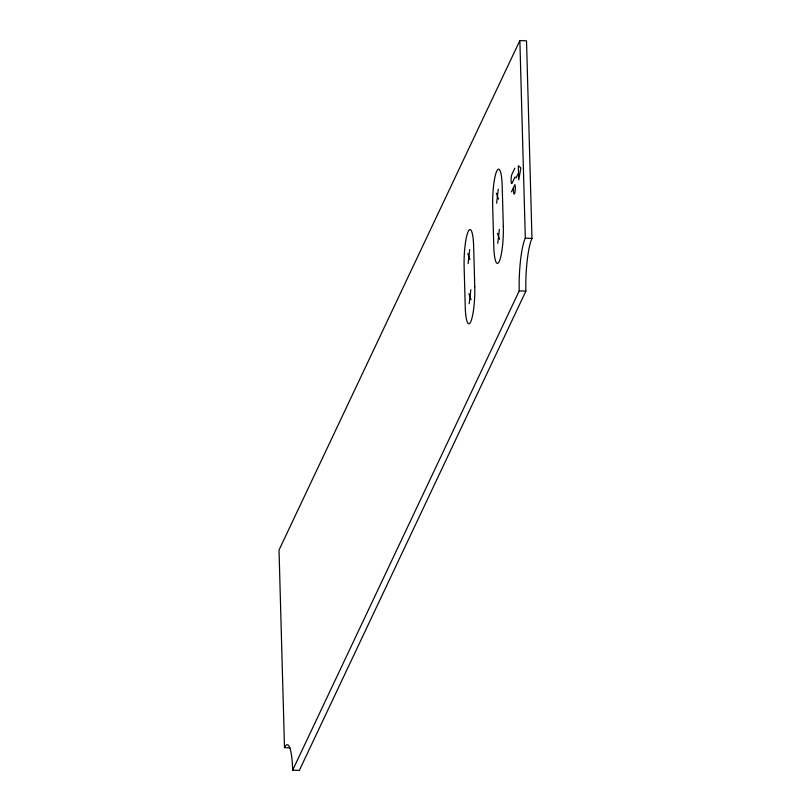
<?xml version="1.0" encoding="UTF-8"?>
<svg xmlns="http://www.w3.org/2000/svg" width="811" height="811" viewBox="0 0 811 811"><rect width="100%" height="100%" fill="white"/><g stroke="black" fill="none" stroke-linecap="round" stroke-linejoin="round"><path stroke-width="1.22" d="M468.079 263.636L469.701 249.565M469.184 303.78L470.816 289.709M496.626 203.226L498.258 189.166M497.741 243.371L499.363 229.31M519.861 40.55L279.025 550.04L284.489 747.63A40.591 7.005 -87.5 0 1 292.659 770.166L299.32 770.45L525.883 291.159A40.591 7.005 -87.5 0 1 531.975 238.424L526.511 40.834L519.861 40.55L525.325 238.14A40.591 7.005 -87.5 0 0 519.222 290.875L292.659 770.166M514.823 168.191L511.802 174.588A4.684 0.811 -87.5 0 0 511.092 180.671A4.684 0.811 -87.5 0 0 512.035 183.266L515.066 176.869M516.1 177.964L518.523 172.834L518.726 179.941L520.865 167.897L518.33 165.728L518.513 172.337M511.447 191.893L514.924 184.624L515.34 186.925A5.221 0.902 -87.5 0 1 514.559 193.707A5.221 0.902 -87.5 0 1 513.505 190.808L513.434 188.223M525.325 238.14L531.975 238.424M519.222 290.875L525.883 291.159M284.489 747.63L290.034 747.864M496.352 193.19L498.532 199.202M497.457 233.335L499.637 239.346M467.795 253.6L469.974 259.601M468.91 293.744L471.09 299.746M503.307 226.279L502.202 186.135A27.057 4.673 -87.5 0 0 496.748 171.111A27.057 4.673 -87.5 0 0 492.682 206.268L493.787 246.412A27.057 4.673 -87.5 0 0 499.241 261.436A27.057 4.673 -87.5 0 0 503.307 226.279M474.759 286.678L473.644 246.534A27.057 4.673 -87.5 0 0 468.19 231.51A27.057 4.673 -87.5 0 0 464.125 266.667L465.24 306.811A27.057 4.673 -87.5 0 0 470.694 321.835A27.057 4.673 -87.5 0 0 474.759 286.678"/></g></svg>
